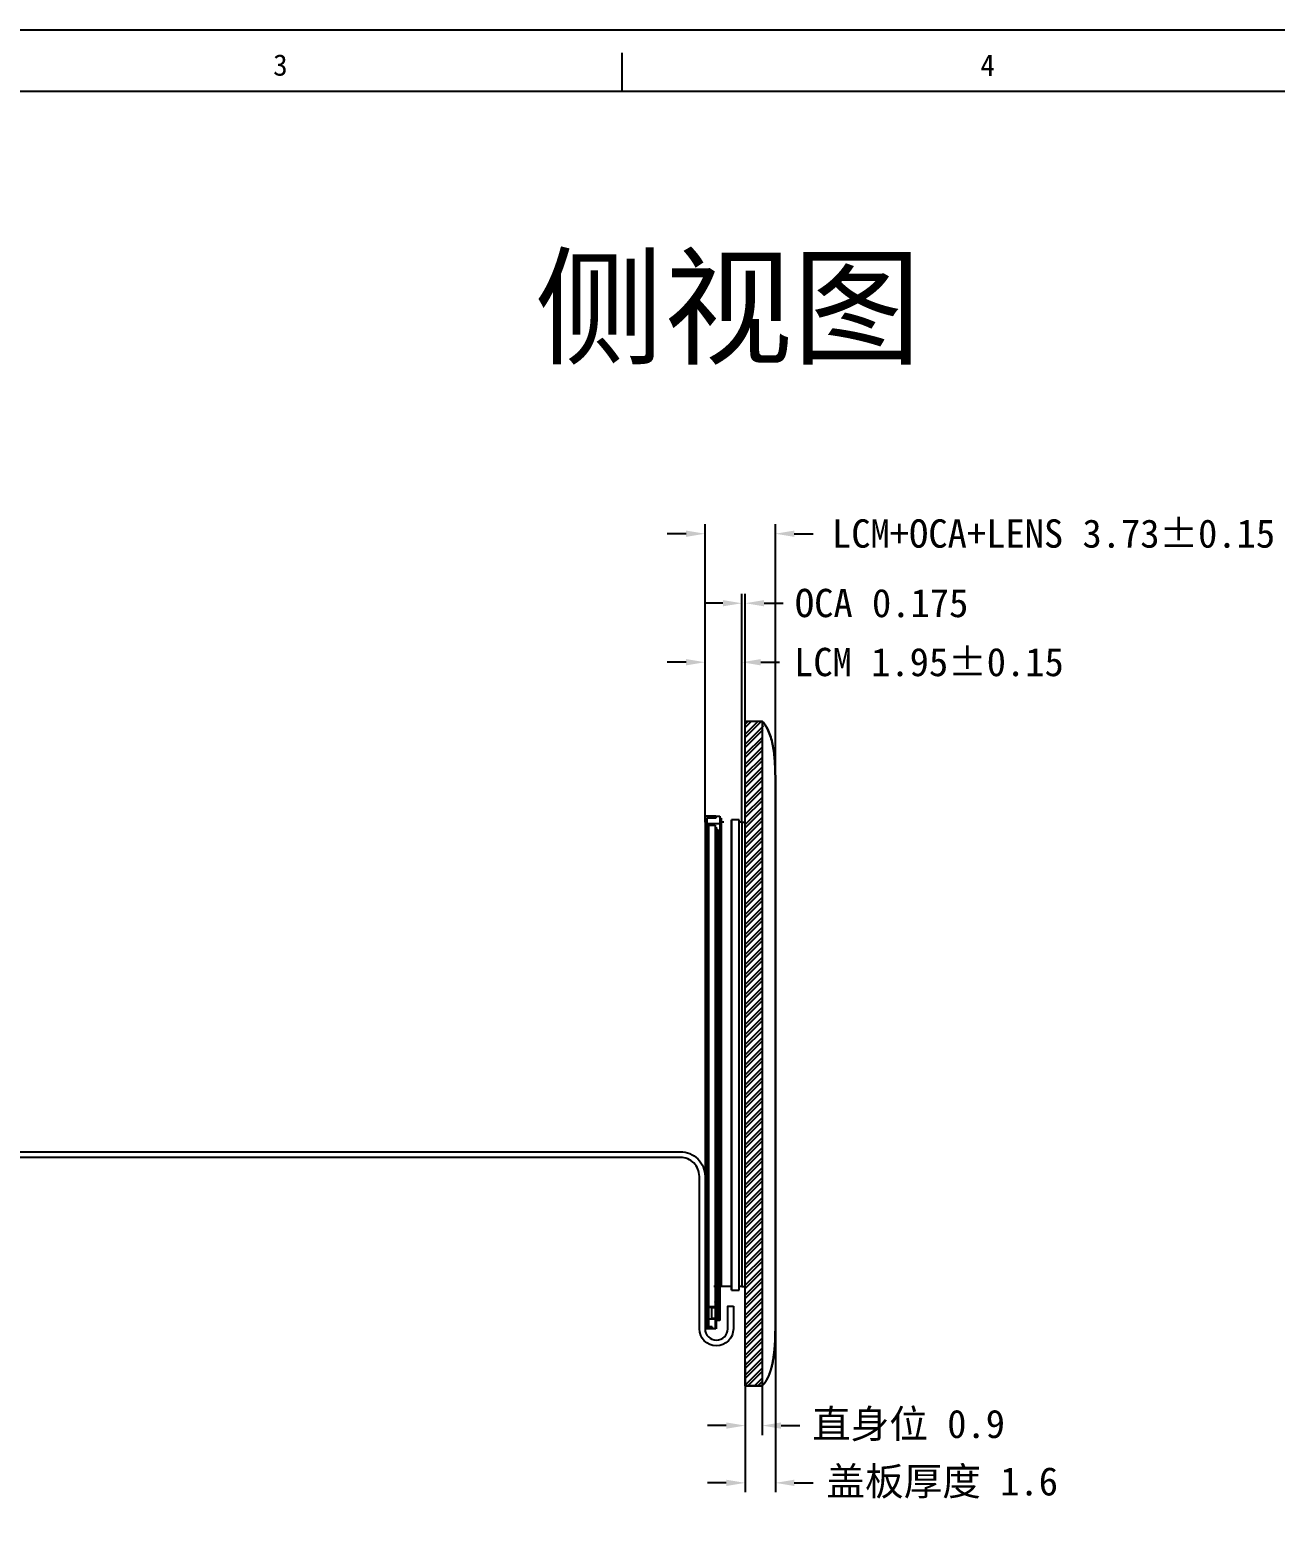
# Model space of a CAD drawing. Header units: inches. Extents: x 228 to 548, y 170 to 330.
# Drawn here: x 311.9 to 377.9, y 250.7 to 329.9 of the extents above; entities that cross this region are included whole.
import ezdxf

# ---------------------------------------------------------------- set-up
doc = ezdxf.new("R2010")
doc.units = ezdxf.units.IN
doc.header["$MEASUREMENT"] = 0
for name, color, linetype in [('02___PRT_ALL_AXES', 7, 'Continuous'), ('06___PRT_ALL_SURFS', 7, 'Continuous'), ('DIM', 4, 'Continuous')]:
    doc.layers.add(name, color=color, linetype=linetype)
doc.styles.get("Standard").update_dxf_attribs({"font": ''})
doc.styles.add('宋体', font='')
doc.styles.get('Standard').set_extended_font_data('SimSun')
doc.styles.get('宋体').set_extended_font_data('SimSun')
doc.dimstyles.new('STANDARD$0', dxfattribs={"dimscale": 0.5, "dimtxt": 3.5, "dimasz": 2, "dimexe": 1, "dimexo": 0, "dimgap": 1, "dimtad": 0, "dimzin": 9, "dimdsep": 46, "dimtxsty": 'Standard', "dimcen": 0, "dimclrd": 3, "dimclre": 3, "dimclrt": 256, "dimadec": 1, "dimazin": 2, "dimtp": 0.2, "dimtm": 0.2, "dimtfac": 0.5, "dimtofl": 0, "dimtmove": 0, "dimatfit": 0, "dimfxl": 1, "dimarcsym": 0})

# ---------------------------------------------------------------- blocks, each defined once
blk = doc.blocks.new('*D34')
at = {"color": 3, "lineweight": -2, "transparency": 16777216}
for p, q in [((347.694, 287.962), (347.694, 296.936)), ((349.644, 287.962), (349.644, 296.936)), ((346.694, 296.436), (345.694, 296.436)), ((350.644, 296.436), (351.644, 296.436))]:
    blk.add_line(p, q, dxfattribs=at)
at = {"color": 3, "transparency": 16777216}
for points in [[(346.694, 296.603), (346.694, 296.27), (347.694, 296.436)], [(350.644, 296.603), (350.644, 296.27), (349.644, 296.436)]]:
    blk.add_solid(points, dxfattribs=at)
at = {"layer": 'Defpoints', "color": 0, "transparency": 16777216}
for p in [(347.694, 296.436), (347.694, 287.962), (349.644, 287.962)]:
    blk.add_point(p, dxfattribs=at)
at = {"color": 3, "transparency": 16777216, "insert": (359.552, 296.436), "char_height": 1.5, "attachment_point": 5, "style": '宋体'}
blk.add_mtext('LCM 1.95%%P0.15', dxfattribs=at)
blk = doc.blocks.new('*D35')
at = {"color": 3, "lineweight": -2, "transparency": 16777216}
for p, q in [((348.644, 299.561), (347.644, 299.561)), ((349.644, 288.155), (349.644, 300.061)), ((349.825, 293.312), (349.825, 300.061)), ((350.825, 299.561), (351.825, 299.561))]:
    blk.add_line(p, q, dxfattribs=at)
at = {"color": 3, "transparency": 16777216}
for points in [[(348.644, 299.728), (348.644, 299.395), (349.644, 299.561)], [(350.825, 299.728), (350.825, 299.395), (349.825, 299.561)]]:
    blk.add_solid(points, dxfattribs=at)
at = {"layer": 'Defpoints', "color": 0, "transparency": 16777216}
for p in [(349.825, 299.561), (349.825, 293.312), (349.644, 288.155)]:
    blk.add_point(p, dxfattribs=at)
at = {"color": 3, "transparency": 16777216, "insert": (357.047, 299.561), "char_height": 1.5, "attachment_point": 5, "style": '宋体'}
blk.add_mtext('OCA 0.175', dxfattribs=at)
blk = doc.blocks.new('*D36')
at = {"color": 3, "lineweight": -2, "transparency": 16777216}
for p, q in [((350.719, 258.445), (350.719, 255.514)), ((349.819, 258.112), (349.819, 255.514)), ((348.819, 256.014), (347.819, 256.014)), ((351.719, 256.014), (352.719, 256.014))]:
    blk.add_line(p, q, dxfattribs=at)
at = {"color": 3, "transparency": 16777216}
for points in [[(348.819, 256.18), (348.819, 255.847), (349.819, 256.014)], [(351.719, 256.18), (351.719, 255.847), (350.719, 256.014)]]:
    blk.add_solid(points, dxfattribs=at)
at = {"layer": 'Defpoints', "color": 0, "transparency": 16777216}
for p in [(350.719, 258.445), (349.819, 258.112), (350.719, 256.014)]:
    blk.add_point(p, dxfattribs=at)
at = {"color": 3, "transparency": 16777216, "insert": (358.473, 256.014), "char_height": 1.5, "attachment_point": 5, "style": '宋体'}
blk.add_mtext('直身位 0.9', dxfattribs=at)
blk = doc.blocks.new('*D37')
at = {"color": 3, "lineweight": -2, "transparency": 16777216}
for p, q in [((351.419, 263.658), (351.419, 252.48)), ((349.819, 259.408), (349.819, 252.48)), ((348.819, 252.98), (347.819, 252.98)), ((352.419, 252.98), (353.419, 252.98))]:
    blk.add_line(p, q, dxfattribs=at)
at = {"color": 3, "transparency": 16777216}
for points in [[(348.819, 253.147), (348.819, 252.814), (349.819, 252.98)], [(352.419, 253.147), (352.419, 252.814), (351.419, 252.98)]]:
    blk.add_solid(points, dxfattribs=at)
at = {"layer": 'Defpoints', "color": 0, "transparency": 16777216}
for p in [(351.419, 263.658), (349.819, 259.408), (351.419, 252.98)]:
    blk.add_point(p, dxfattribs=at)
at = {"color": 3, "transparency": 16777216, "insert": (360.254, 252.98), "char_height": 1.5, "attachment_point": 5, "style": '宋体'}
blk.add_mtext('盖板厚度 1.6', dxfattribs=at)
blk = doc.blocks.new('*D38')
at = {"color": 3, "lineweight": -2, "transparency": 16777216}
for p, q in [((347.694, 288.282), (347.694, 303.741)), ((351.419, 288.282), (351.419, 303.741)), ((346.694, 303.241), (345.694, 303.241)), ((352.419, 303.241), (353.419, 303.241))]:
    blk.add_line(p, q, dxfattribs=at)
at = {"color": 3, "transparency": 16777216}
for points in [[(346.694, 303.407), (346.694, 303.074), (347.694, 303.241)], [(352.419, 303.407), (352.419, 303.074), (351.419, 303.241)]]:
    blk.add_solid(points, dxfattribs=at)
at = {"layer": 'Defpoints', "color": 0, "transparency": 16777216}
for p in [(351.419, 303.241), (347.694, 288.282), (351.419, 288.282)]:
    blk.add_point(p, dxfattribs=at)
at = {"color": 3, "transparency": 16777216, "insert": (366.153, 303.241), "char_height": 1.5, "attachment_point": 5, "style": '宋体'}
blk.add_mtext('LCM+OCA+LENS 3.73%%P0.15', dxfattribs=at)

msp = doc.modelspace()

# ---------------------------------------------------------------- hatches: boundary and pattern name
h = msp.add_hatch()
h.set_pattern_fill('ANSI32', color=8)
h.set_pattern_definition([(45, (306.55823, 16.54974), (-0.26516504, 0.26516504), []), (45, (306.735, 16.54974), (-0.26516504, 0.26516504), [])])
edge = h.paths.add_edge_path()
edge.add_spline(control_points=[(350.719, 258.112), (350.719, 269.845), (350.719, 281.578), (350.719, 293.312), (350.766, 293.265), (350.851, 293.164), (350.99, 292.947), (351.174, 292.537), (351.322, 291.904), (351.405, 291.117), (351.419, 290.583), (351.419, 290.312), (351.419, 290.583), (351.405, 291.117), (351.322, 291.904), (351.174, 292.537), (350.99, 292.947), (350.851, 293.164), (350.766, 293.265), (350.719, 293.312)], knot_values=[4, 4, 4, 4, 5, 5, 5, 5.063583, 5.12502, 5.245968, 5.490089, 5.741551, 6, 6, 6, 6.258449, 6.509911, 6.754032, 6.87498, 6.936417, 7, 7, 7, 7], weights=[1, 1, 1, 1, 1, 1, 1, 1, 1, 1, 1, 1, 1, 1, 1, 1, 1, 1, 1, 1], degree=3, periodic=0)
edge.add_spline(control_points=[(350.719, 293.312), (350.419, 293.312), (350.119, 293.312), (349.819, 293.312)], knot_values=[3, 3, 3, 3, 4, 4, 4, 4], weights=[1, 1, 1, 1], degree=3, periodic=0)
edge.add_spline(control_points=[(349.819, 293.312), (349.819, 281.578), (349.819, 269.845), (349.819, 258.112)], knot_values=[2, 2, 2, 2, 3, 3, 3, 3], weights=[1, 1, 1, 1], degree=3, periodic=0)
edge.add_spline(control_points=[(349.819, 258.112), (350.119, 258.112), (350.419, 258.112), (350.719, 258.112)], knot_values=[0, 0, 0, 0, 1, 1, 1, 1], weights=[1, 1, 1, 1], degree=3, periodic=0)

# ---------------------------------------------------------------- linework, layer by layer
at = {"color": 7, "linetype": 'Continuous'}
msp.add_line((227.938, 329.921), (458.649, 329.921), dxfattribs=at)
at = {"linetype": 'Continuous'}
for p, q in [((343.302, 326.683), (343.302, 328.707)), ((231.176, 326.683), (455.411, 326.683))]:
    msp.add_line(p, q, dxfattribs=at)
at = {"color": 6}
for p, q in [((347.694, 288.282), (347.694, 261.142)), ((348.274, 288.282), (347.694, 288.282)), ((348.274, 288.282), (348.274, 288.182)), ((347.794, 288.182), (347.794, 261.142)), ((348.274, 288.182), (347.794, 288.182)), ((348.074, 261.142), (347.694, 261.142)), ((348.074, 261.242), (347.794, 261.242)), ((348.074, 261.242), (348.074, 261.142))]:
    msp.add_line(p, q, dxfattribs=at)
for p, q in [((348.274, 288.282), (348.474, 288.282)), ((348.474, 288.282), (348.474, 261.575)), ((347.794, 287.901), (348.474, 287.901)), ((347.894, 287.866), (347.794, 287.866)), ((347.894, 261.142), (347.894, 287.866)), ((347.894, 262.307), (347.794, 262.307)), ((347.794, 262.292), (348.274, 262.292)), ((348.274, 262.292), (348.274, 261.142)), ((348.274, 261.642), (347.794, 261.642)), ((348.474, 261.575), (348.274, 261.575)), ((348.274, 261.142), (348.074, 261.142))]:
    msp.add_line(p, q)
at = {"color": 3}
for p, q in [((347.894, 287.801), (348.234, 287.801)), ((348.234, 287.801), (348.234, 261.142)), ((347.894, 262.317), (348.294, 262.317)), ((348.294, 262.317), (348.234, 262.592))]:
    msp.add_line(p, q, dxfattribs=at)
at = {"color": 4}
for p, q in [((348.234, 287.701), (348.284, 287.701)), ((348.284, 287.701), (348.284, 261.142)), ((348.234, 262.726), (348.284, 262.726))]:
    msp.add_line(p, q, dxfattribs=at)
at = {"color": 2}
for p, q in [((348.284, 287.601), (348.354, 287.601)), ((348.354, 287.601), (348.354, 261.575)), ((349.644, 287.962), (349.819, 287.962)), ((349.644, 287.962), (349.644, 263.378)), ((349.819, 263.378), (349.819, 287.962)), ((349.644, 263.378), (349.819, 263.378)), ((348.284, 262.826), (348.354, 262.826)), ((348.459, 262.292), (348.339, 262.292))]:
    msp.add_line(p, q, dxfattribs=at)
at = {"color": 1}
for p, q in [((348.354, 287.501), (348.424, 287.501)), ((348.424, 287.501), (348.424, 261.575)), ((348.354, 262.926), (348.424, 262.926))]:
    msp.add_line(p, q, dxfattribs=at)
at = {"color": 5}
for p, q in [((348.474, 288.182), (348.544, 288.182)), ((348.544, 288.182), (348.544, 263.378)), ((348.694, 287.962), (348.544, 287.962)), ((349.494, 288.082), (349.094, 288.082)), ((349.094, 288.082), (349.094, 263.178)), ((349.094, 288.082), (349.094, 263.178)), ((349.094, 263.178), (349.094, 288.082)), ((349.494, 263.178), (349.494, 288.082)), ((349.644, 287.962), (349.494, 287.962)), ((349.644, 287.962), (349.644, 263.378)), ((348.474, 263.378), (348.153, 263.378)), ((349.094, 263.378), (348.544, 263.378)), ((349.094, 263.178), (349.494, 263.178)), ((349.644, 263.378), (349.494, 263.378))]:
    msp.add_line(p, q, dxfattribs=at)
at = {"color": 8, "linetype": 'Continuous'}
msp.add_lwpolyline([(351.419, 290.312), (351.419, 261.112)], close=True, dxfattribs=at)
at = {"color": 6}
msp.add_lwpolyline([(348.339, 262.242), (348.042, 262.242), (348.042, 261.703), (348.339, 261.703)], close=True, dxfattribs=at)
at = {"color": 8, "linetype": 'Continuous'}
msp.add_lwpolyline([(350.719, 258.112, 0.019228), (350.786, 258.185, -0.019104)], format="xyb", close=True, dxfattribs=at)
at = {"layer": '02___PRT_ALL_AXES', "color": 8, "linetype": 'Continuous'}
msp.add_rational_spline([(351.419, 261.112), (351.419, 261.078), (351.419, 261.044), (351.418, 261.011), (351.417, 260.757), (351.4, 260.256), (351.333, 259.637), (351.237, 259.159), (351.136, 258.813), (350.996, 258.481), (350.865, 258.277), (350.786, 258.185), (350.865, 258.277), (350.996, 258.481), (351.136, 258.813), (351.237, 259.159), (351.333, 259.637), (351.4, 260.256), (351.417, 260.757), (351.418, 261.011), (351.419, 261.044), (351.419, 261.078), (351.419, 261.112)], [1, 0.999996210248, 0.999996210248, 1, 1, 1, 1, 1, 1, 1, 1, 1, 1, 1, 1, 1, 1, 1, 1, 1, 0.999996210248, 0.999996210248, 1], degree=3, knots=[0, 0, 0, 0, 0.006744, 0.006744, 0.006744, 0.265191, 0.517014, 0.640366, 0.762147, 0.883289, 1.006744, 1.006744, 1.006744, 1.130198, 1.251341, 1.373121, 1.496473, 1.748296, 2.006744, 2.006744, 2.006744, 2.013487, 2.013487, 2.013487, 2.013487], dxfattribs=at)
at = {"layer": '06___PRT_ALL_SURFS', "color": 30, "linetype": 'Continuous'}
msp.add_lwpolyline([(349.194, 262.342), (349.194, 261.142, -1), (347.394, 261.142), (347.394, 269.212, 0.414214), (346.394, 270.212), (304.894, 270.212), (304.894, 270.512), (346.394, 270.512, -0.414214), (347.694, 269.212), (347.694, 261.142, 1), (348.894, 261.142), (348.894, 262.342)], format="xyb", close=True, dxfattribs=at)
at = {"layer": '06___PRT_ALL_SURFS', "color": 8, "linetype": 'Continuous'}
msp.add_open_spline([(349.819, 258.112), (350.119, 258.112), (350.419, 258.112), (350.719, 258.112), (350.419, 258.112), (350.119, 258.112), (349.819, 258.112), (349.819, 269.845), (349.819, 281.578), (349.819, 293.312), (350.119, 293.312), (350.419, 293.312), (350.719, 293.312), (350.766, 293.265), (350.851, 293.164), (350.99, 292.947), (351.174, 292.537), (351.322, 291.904), (351.405, 291.117), (351.419, 290.583), (351.419, 290.312), (351.419, 290.583), (351.405, 291.117), (351.322, 291.904), (351.174, 292.537), (350.99, 292.947), (350.851, 293.164), (350.766, 293.265), (350.719, 293.312), (350.719, 281.578), (350.719, 269.845), (350.719, 258.112)], degree=3, knots=[0, 0, 0, 0, 1, 1, 1, 2, 2, 2, 3, 3, 3, 4, 4, 4, 4.063583, 4.12502, 4.245968, 4.490089, 4.741551, 5, 5, 5, 5.258449, 5.509911, 5.754032, 5.87498, 5.936417, 6, 6, 6, 7, 7, 7, 7], dxfattribs=at)

# ---------------------------------------------------------------- texts
at = {"color": 4, "linetype": 'Continuous', "style": '宋体'}
for s, p in [('3', (324.821, 327.496)), ('4', (362.275, 327.483))]:
    msp.add_text(s, height=1.133, dxfattribs=at).set_placement(p)
at = {"layer": 'DIM', "insert": (338.688, 317.738), "char_height": 5, "width": 21.80898, "attachment_point": 1, "style": '宋体'}
msp.add_mtext('{\\fMicrosoft YaHei|b0|i0|c134|p34;\\C7;侧视图}', dxfattribs=at)

# ---------------------------------------------------------------- dimensions: what is measured, and where the dimension line sits
at = {"color": 32}
for base, p1, p2, text, picture, middle in [((351.418796908, 303.240805972), (347.693796908, 288.28169132), (351.418796908, 288.28169132), 'LCM+OCA+LENS <>%%P0.15', '*D38', (366.15343378, 303.240805972)), ((351.419, 252.98), (349.819, 259.408), (351.419, 263.658), '盖板厚度 <>', '*D37', (360.254, 252.98)), ((350.719, 256.014), (349.819, 258.112), (350.719, 258.445), '直身位 <>', '*D36', (358.473, 256.014))]:
    dim = msp.add_linear_dim(base=base, p1=p1, p2=p2, text=text, dimstyle='STANDARD$0', override={"dimtxt": 3, "dimtxsty": '宋体', "dimclrt": 3}, dxfattribs=at)
    dim.commit()
    dim.dimension.update_dxf_attribs({"geometry": picture, "text_midpoint": middle})
dim = msp.add_linear_dim(base=(349.825, 299.561), p1=(349.644, 288.155), p2=(349.825, 293.312), text='OCA 0.175', dimstyle='STANDARD$0', override={"dimtxt": 3, "dimtxsty": '宋体', "dimclrt": 3}, dxfattribs=at)
dim.commit()
dim.dimension.update_dxf_attribs({"geometry": '*D35', "text_midpoint": (357.047, 299.561), "dimtype": 160})
dim = msp.add_linear_dim(base=(347.694, 296.436), p1=(349.644, 287.962), p2=(347.694, 287.962), angle=180, text='LCM <>%%P0.15', dimstyle='STANDARD$0', override={"dimtxt": 3, "dimtxsty": '宋体', "dimclrt": 3}, dxfattribs=at)
dim.commit()
dim.dimension.update_dxf_attribs({"geometry": '*D34', "text_midpoint": (359.552, 296.436), "dimtype": 160})

doc.saveas('drawing.dxf')
